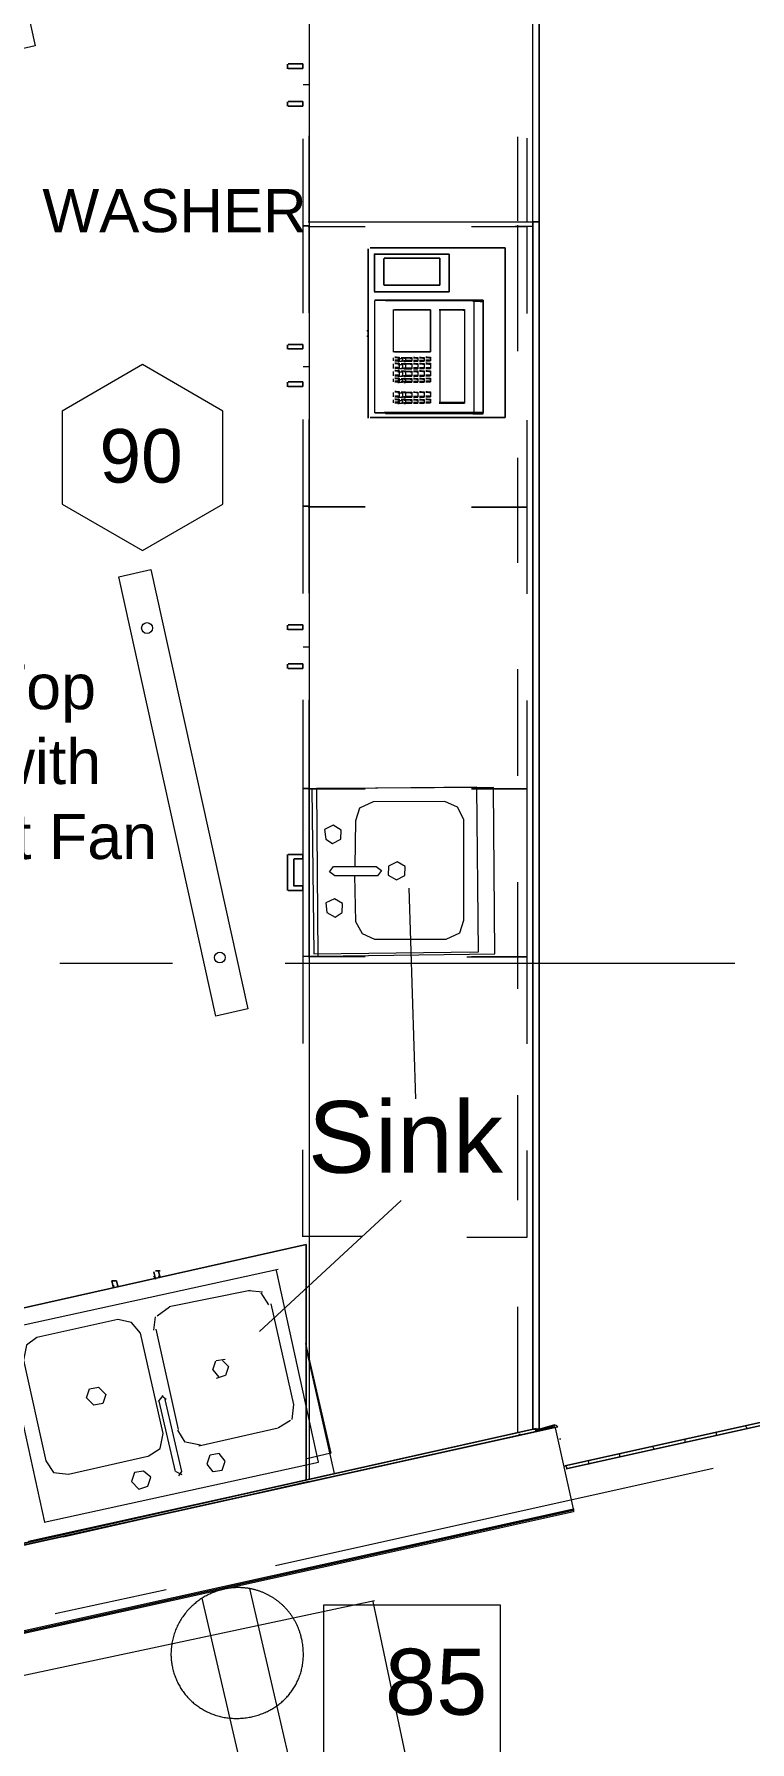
# Model space of a CAD drawing. Header units: inches. Extents: x 0.9 to 36.3, y 0.7 to 23.3.
# Drawn here: x 27.029 to 27.825, y 11.575 to 13.473 of the extents above; entities that cross this region are included whole.
import ezdxf

# ---------------------------------------------------------------- set-up
doc = ezdxf.new("R2010")
doc.units = ezdxf.units.IN
for name, color, linetype, lineweight, true_color in [('Blocks', 7, 'Continuous', 5, 0x9a9c7f), ('Lights', 7, 'Continuous', 15, 0xff0a0a), ('Numbering Lights', 1, 'Continuous', 15, 0xff0000), ('PDF_Geometry', 7, 'Continuous', 9, 0x777777)]:
    doc.layers.add(name, color=color, linetype=linetype, lineweight=lineweight, true_color=true_color)
doc.layers.add('Numbering receptecles', color=170, linetype='Continuous', lineweight=15)
doc.layers.add('Receptacles', color=170, linetype='Continuous', lineweight=15)
doc.styles.get("Standard").update_dxf_attribs({"font": 'arial.ttf'})

msp = doc.modelspace()

# ---------------------------------------------------------------- linework, layer by layer
at = {"layer": 'Blocks', "linetype": 'ByBlock'}
for p, q in [((27.4534, 12.2897), (27.4458, 12.5241)), ((27.2795, 12.0313), (27.437, 12.177))]:
    msp.add_line(p, q, dxfattribs=at)
for points in [[(27.4005, 13.0461), (27.4005, 13.2344)], [(27.4025, 13.2354), (27.5525, 13.2354)], [(27.4903, 13.2285), (27.407, 13.2285)], [(27.4903, 13.2285), (27.407, 13.2285)], [(27.4074, 13.187), (27.4074, 13.2287)], [(27.4074, 13.187), (27.4074, 13.2287)], [(27.4903, 13.1868), (27.4903, 13.2285)], [(27.5525, 13.047), (27.5525, 13.2354)], [(27.4005, 13.0544), (27.4005, 13.2261)], [(27.4177, 13.1939), (27.4177, 13.2238)], [(27.4799, 13.2241), (27.4182, 13.2241)], [(27.4799, 13.1941), (27.4799, 13.2241)], [(27.4799, 13.1941), (27.4182, 13.1941)], [(27.4903, 13.1868), (27.407, 13.1868)], [(27.4696, 13.1198), (27.4696, 13.1665)], [(27.4005, 13.1435), (27.4005, 13.1419), (27.4005, 13.1402), (27.4005, 13.1386), (27.4005, 13.1402), (27.4005, 13.1419)], [(27.4025, 13.047), (27.5525, 13.047)], [(27.3379, 12.6343), (27.3399, 12.4511), (27.5231, 12.4531), (27.5211, 12.6363)], [(27.3444, 12.4484), (27.5413, 12.4509), (27.5397, 12.6358), (27.3431, 12.6349)], [(27.3606, 12.5737), (27.3701, 12.5784), (27.3705, 12.5885), (27.3615, 12.5938), (27.352, 12.589), (27.3532, 12.5786)], [(27.3632, 12.5376), (27.3574, 12.5422), (27.362, 12.548), (27.4094, 12.5481), (27.4152, 12.5435), (27.4106, 12.5377)], [(27.4317, 12.5333), (27.4412, 12.5381), (27.4416, 12.5481), (27.4326, 12.5534), (27.4231, 12.5486), (27.4227, 12.5386)], [(27.3637, 12.4918), (27.3715, 12.4969), (27.372, 12.507), (27.3629, 12.5122), (27.3535, 12.5075), (27.3546, 12.4971)], [(27.0872, 11.9578), (27.0906, 11.9678), (27.1006, 11.9695), (27.1089, 11.9612), (27.1056, 11.9512), (27.0956, 11.9495)], [(27.1372, 11.8645), (27.1456, 11.8562), (27.1556, 11.8595), (27.1589, 11.8695), (27.1506, 11.8762), (27.1406, 11.8745)]]:
    msp.add_lwpolyline(points, close=True, dxfattribs=at)
for points in [[(27.4903, 13.1868), (27.4903, 13.2285)], [(27.4903, 13.2285), (27.4903, 13.1868)], [(27.4903, 13.1868), (27.407, 13.1868)], [(27.407, 13.1868), (27.4903, 13.1868)], [(27.4074, 13.177), (27.4074, 13.052)], [(27.4078, 13.1773), (27.5179, 13.1773), (27.5179, 13.0523), (27.4078, 13.0523)], [(27.5183, 13.1774), (27.5283, 13.1774), (27.4183, 13.1774), (27.5283, 13.1774), (27.5283, 13.0524), (27.4183, 13.0524), (27.5283, 13.0524), (27.5183, 13.0524)], [(27.5179, 13.1765), (27.4197, 13.1765)], [(27.5249, 13.1758), (27.5283, 13.1758), (27.5166, 13.1758)], [(27.5283, 13.1774), (27.5283, 13.0524)], [(27.5283, 13.0509), (27.5283, 13.1758)], [(27.4279, 13.1665), (27.4696, 13.1665), (27.4296, 13.1665)], [(27.4281, 13.1665), (27.4281, 13.1199)], [(27.4696, 13.1665), (27.4696, 13.1665)], [(27.4792, 13.1671), (27.5075, 13.1671), (27.5075, 13.0638), (27.4792, 13.0638)], [(27.5059, 13.1663), (27.5075, 13.1663), (27.4792, 13.1663)], [(27.4799, 13.1674), (27.4799, 13.0641)], [(27.5075, 13.1663), (27.5075, 13.063)], [(27.3988, 13.1428), (27.4005, 13.1444), (27.4005, 13.1428), (27.4005, 13.1377), (27.4005, 13.1361)], [(27.4005, 13.1444), (27.4005, 13.1428), (27.4005, 13.1377), (27.4005, 13.1361), (27.3988, 13.1377)], [(27.4005, 13.1444), (27.4005, 13.1444)], [(27.4005, 13.1386), (27.4005, 13.1386)], [(27.4296, 13.1198), (27.4696, 13.1198), (27.4279, 13.1198)], [(27.4281, 13.1132), (27.4281, 13.1099)], [(27.4316, 13.1141), (27.4299, 13.1141)], [(27.43, 13.1141), (27.435, 13.1141), (27.435, 13.1108), (27.43, 13.1108)], [(27.4333, 13.1133), (27.435, 13.1133), (27.43, 13.1133)], [(27.435, 13.1125), (27.4333, 13.1125)], [(27.4334, 13.1126), (27.4385, 13.1126), (27.4385, 13.1093), (27.4334, 13.1093)], [(27.435, 13.1133), (27.435, 13.11)], [(27.4402, 13.1134), (27.4419, 13.1134), (27.4369, 13.1134)], [(27.4419, 13.1127), (27.4402, 13.1127)], [(27.4419, 13.1134), (27.4419, 13.1101)], [(27.4421, 13.1136), (27.4488, 13.1136), (27.4488, 13.1102), (27.4421, 13.1102)], [(27.4471, 13.1128), (27.4488, 13.1128), (27.4421, 13.1128)], [(27.4488, 13.1128), (27.4488, 13.1094)], [(27.4523, 13.1136), (27.4506, 13.1136)], [(27.4507, 13.1137), (27.4557, 13.1137), (27.4557, 13.1103), (27.4507, 13.1103)], [(27.454, 13.1129), (27.4557, 13.1129), (27.4507, 13.1129)], [(27.4557, 13.1129), (27.4557, 13.1096)], [(27.4592, 13.1137), (27.4575, 13.1137)], [(27.4576, 13.1138), (27.4626, 13.1138), (27.4626, 13.1105), (27.4576, 13.1105)], [(27.461, 13.113), (27.4626, 13.113), (27.4576, 13.113)], [(27.4626, 13.113), (27.4626, 13.1097)], [(27.4661, 13.1139), (27.4644, 13.1139)], [(27.4645, 13.1139), (27.4696, 13.1139), (27.4696, 13.1106), (27.4645, 13.1106)], [(27.4679, 13.1131), (27.4696, 13.1131), (27.4645, 13.1131)], [(27.4696, 13.1198), (27.4696, 13.1198)], [(27.4696, 13.1131), (27.4696, 13.1098)], [(27.4281, 13.1066), (27.4281, 13.1016)], [(27.4281, 13.0982), (27.4281, 13.0932)], [(27.4299, 13.1107), (27.4316, 13.1107)], [(27.4316, 13.1074), (27.4299, 13.1074)], [(27.4299, 13.1024), (27.4316, 13.1024)], [(27.4316, 13.0991), (27.4299, 13.0991)], [(27.4299, 13.0941), (27.4316, 13.0941)], [(27.43, 13.11), (27.435, 13.11), (27.4333, 13.11)], [(27.43, 13.1075), (27.435, 13.1075), (27.435, 13.1025), (27.43, 13.1025)], [(27.4333, 13.1067), (27.435, 13.1067), (27.43, 13.1067)], [(27.43, 13.1017), (27.435, 13.1017), (27.4333, 13.1017)], [(27.43, 13.0991), (27.435, 13.0991), (27.435, 13.0941), (27.43, 13.0941)], [(27.4333, 13.0983), (27.435, 13.0983), (27.43, 13.0983)], [(27.4333, 13.1092), (27.435, 13.1092)], [(27.435, 13.1059), (27.4333, 13.1059)], [(27.4333, 13.1009), (27.435, 13.1009)], [(27.435, 13.0975), (27.4333, 13.0975)], [(27.4334, 13.1059), (27.4385, 13.1059), (27.4385, 13.1009), (27.4334, 13.1009)], [(27.4334, 13.0976), (27.4385, 13.0976), (27.4385, 13.0926), (27.4334, 13.0926)], [(27.435, 13.1067), (27.435, 13.1017)], [(27.435, 13.0983), (27.435, 13.0933)], [(27.4369, 13.1101), (27.4419, 13.1101), (27.4402, 13.1101)], [(27.4402, 13.1068), (27.4419, 13.1068), (27.4369, 13.1068)], [(27.4369, 13.1018), (27.4419, 13.1018), (27.4402, 13.1018)], [(27.4402, 13.0984), (27.4419, 13.0984), (27.4369, 13.0984)], [(27.4369, 13.0934), (27.4419, 13.0934), (27.4402, 13.0934)], [(27.4402, 13.1093), (27.4419, 13.1093)], [(27.4419, 13.106), (27.4402, 13.106)], [(27.4402, 13.101), (27.4419, 13.101)], [(27.4419, 13.0977), (27.4402, 13.0977)], [(27.4419, 13.1068), (27.4419, 13.1018)], [(27.4419, 13.0984), (27.4419, 13.0934)], [(27.4421, 13.1094), (27.4488, 13.1094), (27.4471, 13.1094)], [(27.4421, 13.1069), (27.4488, 13.1069), (27.4488, 13.1019), (27.4421, 13.1019)], [(27.4471, 13.1061), (27.4488, 13.1061), (27.4421, 13.1061)], [(27.4421, 13.1011), (27.4488, 13.1011), (27.4471, 13.1011)], [(27.4421, 13.0986), (27.4488, 13.0986), (27.4488, 13.0936), (27.4421, 13.0936)], [(27.4471, 13.0978), (27.4488, 13.0978), (27.4421, 13.0978)], [(27.4488, 13.1061), (27.4488, 13.1011)], [(27.4488, 13.0978), (27.4488, 13.0928)], [(27.4506, 13.1103), (27.4523, 13.1103)], [(27.4523, 13.107), (27.4506, 13.107)], [(27.4506, 13.102), (27.4523, 13.102)], [(27.4523, 13.0986), (27.4506, 13.0986)], [(27.4506, 13.0936), (27.4523, 13.0936)], [(27.4507, 13.1096), (27.4557, 13.1096), (27.454, 13.1096)], [(27.4507, 13.107), (27.4557, 13.107), (27.4557, 13.102), (27.4507, 13.102)], [(27.454, 13.1062), (27.4557, 13.1062), (27.4507, 13.1062)], [(27.4507, 13.1012), (27.4557, 13.1012), (27.454, 13.1012)], [(27.4507, 13.0987), (27.4557, 13.0987), (27.4557, 13.0937), (27.4507, 13.0937)], [(27.454, 13.0979), (27.4557, 13.0979), (27.4507, 13.0979)], [(27.4557, 13.1062), (27.4557, 13.1012)], [(27.4557, 13.0979), (27.4557, 13.0929)], [(27.4575, 13.1104), (27.4592, 13.1104)], [(27.4592, 13.1071), (27.4575, 13.1071)], [(27.4575, 13.1021), (27.4592, 13.1021)], [(27.4592, 13.0987), (27.4575, 13.0987)], [(27.4575, 13.0937), (27.4592, 13.0937)], [(27.4576, 13.1097), (27.4626, 13.1097), (27.461, 13.1097)], [(27.4576, 13.1071), (27.4626, 13.1071), (27.4626, 13.1021), (27.4576, 13.1021)], [(27.461, 13.1063), (27.4626, 13.1063), (27.4576, 13.1063)], [(27.4576, 13.1013), (27.4626, 13.1013), (27.461, 13.1013)], [(27.4576, 13.0988), (27.4626, 13.0988), (27.4626, 13.0938), (27.4576, 13.0938)], [(27.461, 13.098), (27.4626, 13.098), (27.4576, 13.098)], [(27.4626, 13.1063), (27.4626, 13.1013)], [(27.4626, 13.098), (27.4626, 13.093)], [(27.4644, 13.1105), (27.4661, 13.1105)], [(27.4661, 13.1072), (27.4644, 13.1072)], [(27.4644, 13.1022), (27.4661, 13.1022)], [(27.4661, 13.0989), (27.4644, 13.0989)], [(27.4644, 13.0939), (27.4661, 13.0939)], [(27.4645, 13.1098), (27.4696, 13.1098), (27.4679, 13.1098)], [(27.4645, 13.1072), (27.4696, 13.1072), (27.4696, 13.1023), (27.4645, 13.1023)], [(27.4679, 13.1064), (27.4696, 13.1064), (27.4645, 13.1064)], [(27.4645, 13.1015), (27.4696, 13.1015), (27.4679, 13.1015)], [(27.4645, 13.0989), (27.4696, 13.0989), (27.4696, 13.0939), (27.4645, 13.0939)], [(27.4679, 13.0981), (27.4696, 13.0981), (27.4645, 13.0981)], [(27.4696, 13.1064), (27.4696, 13.1015)], [(27.4696, 13.0981), (27.4696, 13.0931)], [(27.4281, 13.0899), (27.4281, 13.0866)], [(27.4281, 13.0749), (27.4281, 13.0699)], [(27.4316, 13.0907), (27.4299, 13.0907)], [(27.4299, 13.0874), (27.4316, 13.0874)], [(27.4316, 13.0757), (27.4299, 13.0757)], [(27.43, 13.0933), (27.435, 13.0933), (27.4333, 13.0933)], [(27.43, 13.0908), (27.435, 13.0908), (27.435, 13.0875), (27.43, 13.0875)], [(27.4333, 13.09), (27.435, 13.09), (27.43, 13.09)], [(27.43, 13.0867), (27.435, 13.0867), (27.4333, 13.0867)], [(27.43, 13.0758), (27.435, 13.0758), (27.435, 13.0708), (27.43, 13.0708)], [(27.4333, 13.075), (27.435, 13.075), (27.43, 13.075)], [(27.4333, 13.0925), (27.435, 13.0925)], [(27.435, 13.0892), (27.4333, 13.0892)], [(27.4333, 13.0859), (27.435, 13.0859)], [(27.4334, 13.0893), (27.4385, 13.0893), (27.4385, 13.0859), (27.4334, 13.0859)], [(27.435, 13.09), (27.435, 13.0867)], [(27.435, 13.075), (27.435, 13.07)], [(27.4402, 13.0901), (27.4419, 13.0901), (27.4369, 13.0901)], [(27.4369, 13.0868), (27.4419, 13.0868), (27.4402, 13.0868)], [(27.4402, 13.0751), (27.4419, 13.0751), (27.4369, 13.0751)], [(27.4402, 13.0927), (27.4419, 13.0927)], [(27.4419, 13.0893), (27.4402, 13.0893)], [(27.4402, 13.086), (27.4419, 13.086)], [(27.4419, 13.0901), (27.4419, 13.0868)], [(27.4419, 13.0751), (27.4419, 13.0701)], [(27.4421, 13.0928), (27.4488, 13.0928), (27.4471, 13.0928)], [(27.4421, 13.0902), (27.4488, 13.0902), (27.4488, 13.0869), (27.4421, 13.0869)], [(27.4471, 13.0894), (27.4488, 13.0894), (27.4421, 13.0894)], [(27.4421, 13.0861), (27.4488, 13.0861), (27.4471, 13.0861)], [(27.4421, 13.0752), (27.4488, 13.0752), (27.4488, 13.0702), (27.4421, 13.0702)], [(27.4471, 13.0744), (27.4488, 13.0744), (27.4421, 13.0744)], [(27.4488, 13.0894), (27.4488, 13.0861)], [(27.4488, 13.0744), (27.4488, 13.0694)], [(27.4523, 13.0903), (27.4506, 13.0903)], [(27.4506, 13.087), (27.4523, 13.087)], [(27.4523, 13.0753), (27.4506, 13.0753)], [(27.4507, 13.0929), (27.4557, 13.0929), (27.454, 13.0929)], [(27.4507, 13.0904), (27.4557, 13.0904), (27.4557, 13.087), (27.4507, 13.087)], [(27.454, 13.0896), (27.4557, 13.0896), (27.4507, 13.0896)], [(27.4507, 13.0862), (27.4557, 13.0862), (27.454, 13.0862)], [(27.4507, 13.0753), (27.4557, 13.0753), (27.4557, 13.0703), (27.4507, 13.0703)], [(27.454, 13.0746), (27.4557, 13.0746), (27.4507, 13.0746)], [(27.4557, 13.0896), (27.4557, 13.0862)], [(27.4557, 13.0746), (27.4557, 13.0696)], [(27.4592, 13.0904), (27.4575, 13.0904)], [(27.4575, 13.0871), (27.4592, 13.0871)], [(27.4592, 13.0754), (27.4575, 13.0754)], [(27.4576, 13.093), (27.4626, 13.093), (27.461, 13.093)], [(27.4576, 13.0905), (27.4626, 13.0905), (27.4626, 13.0871), (27.4576, 13.0871)], [(27.461, 13.0897), (27.4626, 13.0897), (27.4576, 13.0897)], [(27.4576, 13.0863), (27.4626, 13.0863), (27.461, 13.0863)], [(27.4576, 13.0755), (27.4626, 13.0755), (27.4626, 13.0705), (27.4576, 13.0705)], [(27.461, 13.0747), (27.4626, 13.0747), (27.4576, 13.0747)], [(27.4626, 13.0897), (27.4626, 13.0863)], [(27.4626, 13.0747), (27.4626, 13.0697)], [(27.4661, 13.0905), (27.4644, 13.0905)], [(27.4644, 13.0872), (27.4661, 13.0872)], [(27.4661, 13.0755), (27.4644, 13.0755)], [(27.4645, 13.0931), (27.4696, 13.0931), (27.4679, 13.0931)], [(27.4645, 13.0906), (27.4696, 13.0906), (27.4696, 13.0873), (27.4645, 13.0873)], [(27.4679, 13.0898), (27.4696, 13.0898), (27.4645, 13.0898)], [(27.4645, 13.0865), (27.4696, 13.0865), (27.4679, 13.0865)], [(27.4645, 13.0756), (27.4696, 13.0756), (27.4696, 13.0706), (27.4645, 13.0706)], [(27.4679, 13.0748), (27.4696, 13.0748), (27.4645, 13.0748)], [(27.4696, 13.0898), (27.4696, 13.0865)], [(27.4696, 13.0748), (27.4696, 13.0698)], [(27.4281, 13.0666), (27.4281, 13.0632)], [(27.4299, 13.0707), (27.4316, 13.0707)], [(27.4316, 13.0674), (27.4299, 13.0674)], [(27.4299, 13.0641), (27.4316, 13.0641)], [(27.43, 13.07), (27.435, 13.07), (27.4333, 13.07)], [(27.43, 13.0675), (27.435, 13.0675), (27.435, 13.0641), (27.43, 13.0641)], [(27.4333, 13.0667), (27.435, 13.0667), (27.43, 13.0667)], [(27.43, 13.0633), (27.435, 13.0633), (27.4333, 13.0633)], [(27.435, 13.0742), (27.4333, 13.0742)], [(27.4333, 13.0692), (27.435, 13.0692)], [(27.435, 13.0659), (27.4333, 13.0659)], [(27.4333, 13.0625), (27.435, 13.0625)], [(27.4334, 13.0743), (27.4385, 13.0743), (27.4385, 13.0693), (27.4334, 13.0693)], [(27.4334, 13.0659), (27.4385, 13.0659), (27.4385, 13.0626), (27.4334, 13.0626)], [(27.435, 13.0667), (27.435, 13.0633)], [(27.4369, 13.0701), (27.4419, 13.0701), (27.4402, 13.0701)], [(27.4402, 13.0668), (27.4419, 13.0668), (27.4369, 13.0668)], [(27.4369, 13.0634), (27.4419, 13.0634), (27.4402, 13.0634)], [(27.4419, 13.0743), (27.4402, 13.0743)], [(27.4402, 13.0693), (27.4419, 13.0693)], [(27.4419, 13.066), (27.4402, 13.066)], [(27.4402, 13.0627), (27.4419, 13.0627)], [(27.4419, 13.0668), (27.4419, 13.0634)], [(27.4421, 13.0694), (27.4488, 13.0694), (27.4471, 13.0694)], [(27.4421, 13.0669), (27.4488, 13.0669), (27.4488, 13.0636), (27.4421, 13.0636)], [(27.4471, 13.0661), (27.4488, 13.0661), (27.4421, 13.0661)], [(27.4421, 13.0628), (27.4488, 13.0628), (27.4471, 13.0628)], [(27.4488, 13.0661), (27.4488, 13.0628)], [(27.4506, 13.0703), (27.4523, 13.0703)], [(27.4523, 13.067), (27.4506, 13.067)], [(27.4506, 13.0636), (27.4523, 13.0636)], [(27.4507, 13.0696), (27.4557, 13.0696), (27.454, 13.0696)], [(27.4507, 13.067), (27.4557, 13.067), (27.4557, 13.0637), (27.4507, 13.0637)], [(27.454, 13.0662), (27.4557, 13.0662), (27.4507, 13.0662)], [(27.4507, 13.0629), (27.4557, 13.0629), (27.454, 13.0629)], [(27.4557, 13.0662), (27.4557, 13.0629)], [(27.4575, 13.0704), (27.4592, 13.0704)], [(27.4592, 13.0671), (27.4575, 13.0671)], [(27.4575, 13.0637), (27.4592, 13.0637)], [(27.4576, 13.0697), (27.4626, 13.0697), (27.461, 13.0697)], [(27.4576, 13.0671), (27.4626, 13.0671), (27.4626, 13.0638), (27.4576, 13.0638)], [(27.461, 13.0663), (27.4626, 13.0663), (27.4576, 13.0663)], [(27.4576, 13.063), (27.4626, 13.063), (27.461, 13.063)], [(27.4626, 13.0663), (27.4626, 13.063)], [(27.4644, 13.0705), (27.4661, 13.0705)], [(27.4661, 13.0672), (27.4644, 13.0672)], [(27.4644, 13.0639), (27.4661, 13.0639)], [(27.4645, 13.0698), (27.4696, 13.0698), (27.4679, 13.0698)], [(27.4645, 13.0672), (27.4696, 13.0672), (27.4696, 13.0639), (27.4645, 13.0639)], [(27.4679, 13.0665), (27.4696, 13.0665), (27.4645, 13.0665)], [(27.4645, 13.0631), (27.4696, 13.0631), (27.4679, 13.0631)], [(27.4696, 13.0665), (27.4696, 13.0631)], [(27.4792, 13.063), (27.5075, 13.063), (27.5059, 13.063)], [(27.4078, 13.0522), (27.4177, 13.0522)], [(27.4178, 13.0522), (27.4212, 13.0522)], [(27.4197, 13.0515), (27.5179, 13.0515)], [(27.5166, 13.0509), (27.5283, 13.0509), (27.5249, 13.0509)], [(27.3853, 12.538), (27.3864, 12.487), (27.3937, 12.4736), (27.4076, 12.4673), (27.4872, 12.4674), (27.5022, 12.4744), (27.5069, 12.4886), (27.5068, 12.6004), (27.4995, 12.6138), (27.4856, 12.6201), (27.406, 12.62), (27.3909, 12.613), (27.3862, 12.5987), (27.3857, 12.5481)], [(27.3003, 12.1001), (26.9953, 12.0335)], [(27.0402, 11.8194), (27.3452, 11.886), (27.2986, 12.0993)], [(27.2692, 12.077), (27.1792, 12.0587)], [(27.283, 12.0749), (27.2679, 12.0765)], [(27.2899, 12.0609), (27.2815, 12.0742)], [(27.166, 12.0488), (27.1794, 12.0588)], [(27.3159, 11.9337), (27.3176, 11.9504), (27.2926, 12.0621)], [(26.9939, 12.0328), (27.0406, 11.8195)], [(27.1472, 12.0295), (27.1372, 12.0412), (27.1222, 12.0445), (27.0322, 12.0245), (27.0206, 12.0162), (27.0172, 11.9995), (27.0422, 11.8878), (27.0506, 11.8745), (27.0672, 11.8729), (27.1556, 11.8928)], [(27.1622, 12.0328), (27.1639, 12.0478)], [(27.1897, 11.9223), (27.1647, 12.034)], [(27.1691, 11.9013), (27.1725, 11.918), (27.1475, 12.0296)], [(27.2279, 11.9889), (27.2312, 11.9989)], [(27.2315, 11.999), (27.2416, 12.0007)], [(27.2383, 11.9993), (27.245, 11.9926), (27.2417, 11.9826)], [(27.2346, 11.9806), (27.228, 11.9889)], [(27.2416, 11.9826), (27.2315, 11.9792)], [(27.1675, 11.9537), (27.1725, 11.9604)], [(27.1709, 11.9597), (27.1759, 11.9563)], [(27.1899, 11.8709), (27.1932, 11.8759), (27.1748, 11.9559)], [(27.1863, 11.8756), (27.1679, 11.9539)], [(27.1883, 11.9217), (27.1967, 11.9083)], [(27.212, 11.9044), (27.3003, 11.9244)], [(27.3007, 11.9246), (27.3141, 11.9329)], [(27.1557, 11.8929), (27.169, 11.9012)], [(27.1972, 11.9086), (27.2139, 11.9053)], [(27.2243, 11.8938), (27.2209, 11.8838)], [(27.2211, 11.8838), (27.2277, 11.8755)], [(27.2346, 11.8956), (27.2246, 11.8939)], [(27.2382, 11.8774), (27.2416, 11.8873), (27.2349, 11.8957)], [(27.1865, 11.8757), (27.1932, 11.8723)], [(27.2281, 11.8756), (27.2381, 11.8773)]]:
    msp.add_lwpolyline(points, dxfattribs=at)
at = {"layer": 'Lights', "linetype": 'ByBlock'}
for points in [[(26.9946, 13.452), (26.8867, 13.9402), (26.9223, 13.9481), (27.0302, 13.4599)], [(27.2312, 12.3819), (27.1233, 12.8701), (27.1589, 12.878), (27.2668, 12.3898)]]:
    msp.add_lwpolyline(points, close=True, dxfattribs=at)
for centre in [(27.1546, 12.813), (27.2355, 12.4469)]:
    msp.add_circle(centre, 0.006, dxfattribs=at)
at = {"layer": 'Numbering Lights', "linetype": 'ByBlock', "ltscale": 0.001}
msp.add_lwpolyline([(27.1495, 13.1057), (27.0601, 13.054), (27.0601, 12.9508), (27.1495, 12.8992), (27.2389, 12.9508), (27.2389, 13.054)], close=True, dxfattribs=at)
at = {"layer": 'Numbering receptecles', "linetype": 'ByBlock', "ltscale": 0.001}
msp.add_lwpolyline([(27.3512, 11.7275), (27.5472, 11.7275), (27.5472, 11.5603), (27.3512, 11.5603)], close=True, dxfattribs=at)
at = {"layer": 'PDF_Geometry', "linetype": 'ByBlock'}
for points in [[(27.3348, 13.5733), (27.3348, 13.2649), (27.3348, 13.3599)], [(27.5835, 11.9227), (27.5835, 13.2643), (27.5835, 13.571)], [(27.5839, 13.5711), (27.5905, 13.5711), (27.5905, 13.2644), (27.5905, 11.9228), (27.5839, 11.9228), (27.5905, 11.9228), (27.5905, 13.2594), (27.5905, 13.5694)], [(27.3348, 13.4166), (27.3281, 13.4166)], [(27.3279, 13.3565), (27.3279, 13.2598), (27.3279, 13.1631)], [(27.5663, 13.359), (27.5663, 13.2656)], [(27.5766, 13.3575), (27.5766, 13.2642)], [(27.3336, 13.2643), (27.5835, 13.2643), (27.5835, 11.9227), (27.5835, 12.0594)], [(27.3348, 13.2649), (27.3348, 11.8666)], [(27.3336, 13.2594), (27.397, 13.2594)], [(27.3348, 13.1632), (27.3348, 13.2599)], [(27.5151, 13.2592), (27.5766, 13.2592), (27.5766, 13.1625)], [(27.5835, 13.1226), (27.5835, 13.2593), (27.5636, 13.2593)], [(27.5663, 13.2606), (27.5663, 13.1206)], [(27.4177, 13.1772), (27.4078, 13.1772)], [(27.4212, 13.1772), (27.4178, 13.1772)], [(27.3348, 13.1032), (27.3281, 13.1032)], [(27.3279, 13.0448), (27.3279, 12.9481), (27.3279, 12.8515)], [(27.3348, 12.8516), (27.3348, 12.9483), (27.3281, 12.9483), (27.3348, 12.9483), (27.3348, 13.0449)], [(27.5766, 13.0442), (27.5766, 12.9475), (27.5151, 12.9475), (27.5766, 12.9475), (27.5766, 12.8509)], [(27.5663, 13.0023), (27.5663, 12.8856)], [(27.5835, 12.886), (27.5835, 13.0043)], [(27.3348, 12.7916), (27.3281, 12.7916)], [(27.5663, 12.7673), (27.5663, 12.6489)], [(27.5835, 12.6493), (27.5835, 12.7677)], [(27.3279, 12.7331), (27.3279, 12.6348), (27.3279, 12.4482), (27.3279, 12.3515)], [(27.3281, 12.4483), (27.3348, 12.4483), (27.3348, 12.6349), (27.3281, 12.6349), (27.3348, 12.6349), (27.3348, 12.7333)], [(27.5766, 12.7326), (27.5766, 12.6342), (27.5151, 12.6342), (27.5766, 12.6342), (27.5766, 12.4476), (27.5151, 12.4476)], [(27.3106, 12.5612), (27.3106, 12.5212)], [(27.3106, 12.5212), (27.3106, 12.5612)], [(27.3106, 12.5612), (27.3106, 12.5212)], [(27.3106, 12.5212), (27.3106, 12.5612)], [(27.3279, 12.5615), (27.3113, 12.5615)], [(27.3113, 12.5615), (27.3279, 12.5615)], [(27.3279, 12.5615), (27.3113, 12.5615)], [(27.3113, 12.5615), (27.3279, 12.5615)], [(27.3279, 12.5615), (27.3113, 12.5615)], [(27.3113, 12.5615), (27.3279, 12.5615)], [(27.3176, 12.5563), (27.3176, 12.5263)], [(27.3176, 12.5263), (27.3176, 12.5563)], [(27.3176, 12.5563), (27.3176, 12.5263)], [(27.3176, 12.5263), (27.3176, 12.5563)], [(27.3179, 12.5565), (27.3279, 12.5565)], [(27.3179, 12.5565), (27.3279, 12.5565)], [(27.3179, 12.5565), (27.3279, 12.5565)], [(27.3179, 12.5565), (27.3279, 12.5565)], [(27.3279, 12.5615), (27.3279, 12.5565)], [(27.3279, 12.5565), (27.3279, 12.5615)], [(27.3279, 12.5615), (27.3279, 12.5565)], [(27.3279, 12.5565), (27.3279, 12.5615)], [(27.3279, 12.5615), (27.3279, 12.5565)], [(27.3279, 12.5565), (27.3279, 12.5615)], [(27.5663, 12.5306), (27.5663, 12.4122)], [(27.5835, 12.4143), (27.5835, 12.531)], [(27.3285, 12.4484), (27.3936, 12.4484)], [(27.0578, 12.4405), (27.1828, 12.4405)], [(27.3081, 12.4406), (27.8081, 12.4406)], [(27.397, 12.4477), (27.3336, 12.4477)], [(27.51, 12.4476), (27.5766, 12.4476), (27.5766, 12.3509)], [(27.5663, 12.2939), (27.5663, 12.1772)], [(27.5835, 12.1777), (27.5835, 12.296)], [(27.3279, 12.1365), (27.3279, 12.2332)], [(27.5766, 12.2326), (27.5766, 12.1359), (27.51, 12.1359)], [(27.023, 11.7982), (27.3314, 11.8665), (27.3314, 12.1282), (26.968, 12.0465), (27.3314, 12.1282), (27.3314, 11.8665)], [(27.3936, 12.1368), (27.3285, 12.1368)], [(27.5663, 12.0589), (27.5663, 11.9189)], [(27.3306, 12.0179), (27.359, 11.8962), (27.3306, 11.8896)], [(27.3324, 12.007), (27.3625, 11.8737)], [(26.7761, 11.7405), (27.6112, 11.9255)], [(26.7821, 11.7418), (27.587, 11.9201), (26.7804, 11.7418)], [(26.7836, 11.7435), (27.587, 11.9235), (26.7887, 11.7451)], [(26.7935, 11.6493), (27.6285, 11.8343), (27.6085, 11.9243)], [(27.568, 11.9173), (27.5697, 11.9173)], [(27.5853, 11.9228), (27.587, 11.9228)], [(27.5911, 11.9231), (27.6077, 11.9281), (27.6077, 11.9264), (27.586, 11.9214), (27.6077, 11.9264)], [(27.6095, 11.9272), (27.6112, 11.9255), (27.5861, 11.9205)], [(27.6077, 11.9264), (27.6077, 11.9264)], [(27.6077, 11.9264), (27.6077, 11.9264)], [(27.6077, 11.9264), (27.6077, 11.9264)], [(27.6077, 11.9264), (27.6077, 11.9264)], [(27.6077, 11.9264), (27.6077, 11.9264)], [(27.7874, 11.9153), (27.7874, 11.9186)], [(27.8219, 11.9227), (27.8202, 11.9261)], [(27.6129, 11.9122), (27.6146, 11.9122)], [(27.7183, 11.9007), (27.7166, 11.904)], [(27.7528, 11.9088), (27.7528, 11.9122)], [(27.2973, 11.7712), (27.7839, 11.8795)], [(27.6215, 11.8807), (27.6215, 11.8807)], [(27.6215, 11.8807), (27.6215, 11.8807)], [(27.6457, 11.8836), (27.6457, 11.887)], [(27.6803, 11.8918), (27.6803, 11.8951)], [(27.0615, 11.8033), (27.3348, 11.8649)], [(27.3625, 11.8703), (27.2574, 11.847)], [(26.7935, 11.6493), (27.6285, 11.8343), (27.6285, 11.8327), (27.6285, 11.831), (26.7935, 11.646)], [(27.6285, 11.8327), (27.6285, 11.8327)], [(27.6285, 11.8327), (27.6285, 11.8327)], [(27.6285, 11.8327), (27.6285, 11.8327)], [(27.6285, 11.8327), (27.6285, 11.8327)], [(27.6285, 11.8327), (27.6285, 11.8327)], [(27.1406, 11.8212), (27.0356, 11.7979)], [(27.4074, 11.732), (26.929, 11.6303)], [(27.0293, 11.1497), (27.5075, 11.2513), (27.406, 11.7313)], [(27.0525, 11.718), (27.1759, 11.7447)]]:
    msp.add_lwpolyline(points, dxfattribs=at)
for points in [[(27.3106, 13.4345), (27.3106, 13.4395)], [(27.3279, 13.4348), (27.3179, 13.4348), (27.3279, 13.4348), (27.3279, 13.4398), (27.3179, 13.4398), (27.3279, 13.4398), (27.3113, 13.4398), (27.3279, 13.4398)], [(27.3279, 13.4398), (27.3279, 13.4348)], [(27.3279, 13.4348), (27.3113, 13.4348)], [(27.3106, 13.3928), (27.3106, 13.3978)], [(27.3279, 13.3981), (27.3279, 13.3931), (27.3113, 13.3931), (27.3279, 13.3931), (27.3179, 13.3931), (27.3279, 13.3931), (27.3279, 13.3981), (27.3179, 13.3981)], [(27.3113, 13.3981), (27.3279, 13.3981)], [(27.3279, 13.3931), (27.3279, 13.3981)], [(27.5905, 13.2644), (27.5839, 13.2644)], [(27.3281, 13.2599), (27.3348, 13.2599)], [(27.3106, 13.1228), (27.3106, 13.1278)], [(27.3279, 13.1231), (27.3179, 13.1231), (27.3279, 13.1231), (27.3279, 13.1281), (27.3179, 13.1281), (27.3279, 13.1281), (27.3113, 13.1281), (27.3279, 13.1281)], [(27.3279, 13.1231), (27.3113, 13.1231)], [(27.3279, 13.1281), (27.3279, 13.1231)], [(27.3106, 13.0812), (27.3106, 13.0862)], [(27.3279, 13.0865), (27.3279, 13.0815), (27.3113, 13.0815), (27.3279, 13.0815), (27.3179, 13.0815), (27.3279, 13.0815), (27.3279, 13.0865), (27.3179, 13.0865)], [(27.3113, 13.0865), (27.3279, 13.0865)], [(27.3279, 13.0815), (27.3279, 13.0865)], [(27.3336, 12.9477), (27.397, 12.9477)], [(27.3106, 12.8112), (27.3106, 12.8162)], [(27.3279, 12.8115), (27.3179, 12.8115), (27.3279, 12.8115), (27.3279, 12.8165), (27.3179, 12.8165), (27.3279, 12.8165), (27.3113, 12.8165), (27.3279, 12.8165)], [(27.3279, 12.8115), (27.3113, 12.8115)], [(27.3279, 12.8165), (27.3279, 12.8115)], [(27.3106, 12.7679), (27.3106, 12.7729)], [(27.3279, 12.7731), (27.3279, 12.7681), (27.3113, 12.7681), (27.3279, 12.7681), (27.3179, 12.7681), (27.3279, 12.7681), (27.3279, 12.7731), (27.3179, 12.7731)], [(27.3113, 12.7731), (27.3279, 12.7731)], [(27.3279, 12.7681), (27.3279, 12.7731)], [(27.397, 12.6344), (27.3336, 12.6344)], [(27.3106, 12.5612), (27.3106, 12.5212)], [(27.3106, 12.5612), (27.3106, 12.5212)], [(27.3279, 12.5615), (27.3113, 12.5615)], [(27.3176, 12.5563), (27.3176, 12.5263)], [(27.3176, 12.5563), (27.3176, 12.5263)], [(27.3279, 12.5565), (27.3179, 12.5565)], [(27.3279, 12.5565), (27.3179, 12.5565)], [(27.3279, 12.5615), (27.3279, 12.5565)], [(27.3179, 12.5265), (27.3279, 12.5265), (27.3279, 12.5215), (27.3113, 12.5215), (27.3279, 12.5215), (27.3113, 12.5215), (27.3279, 12.5215), (27.3113, 12.5215), (27.3279, 12.5215), (27.3113, 12.5215), (27.3279, 12.5215), (27.3279, 12.5265), (27.3179, 12.5265), (27.3279, 12.5265), (27.3279, 12.5215), (27.3279, 12.5265), (27.3179, 12.5265), (27.3279, 12.5265), (27.3279, 12.5215), (27.3279, 12.5265), (27.3179, 12.5265), (27.3279, 12.5265), (27.3279, 12.5215), (27.3279, 12.5265)], [(27.1206, 12.0878), (27.1222, 12.0812), (27.1222, 12.0828), (27.1222, 12.0812), (27.1206, 12.0878), (27.1156, 12.0878), (27.1172, 12.0795), (27.1156, 12.0878)], [(27.1639, 12.0895), (27.1622, 12.0978)], [(27.1622, 12.0928), (27.1639, 12.0895)], [(27.164, 12.0986), (27.169, 12.0986)], [(27.1673, 12.0979), (27.169, 12.0912), (27.1673, 12.0929), (27.169, 12.0912)], [(27.6191, 11.8819), (28.5957, 12.0986)], [(27.6206, 11.8786), (28.5957, 12.0953)], [(27.1172, 12.0828), (27.1172, 12.0795)], [(27.587, 11.9201), (27.587, 11.9235)], [(27.6199, 11.8823), (27.6215, 11.879)], [(26.7935, 11.6477), (27.6285, 11.8327)]]:
    msp.add_lwpolyline(points, close=True, dxfattribs=at)
at = {"layer": 'Receptacles', "linetype": 'ByBlock'}
for points in [[(27.2623, 11.5353), (27.216, 11.7351)], [(27.3148, 11.5474), (27.2689, 11.7456)]]:
    msp.add_lwpolyline(points, dxfattribs=at)
msp.add_rational_spline([(27.2393, 11.7448), (27.2583, 11.7493), (27.2776, 11.7462), (27.2941, 11.7358), (27.3107, 11.7255), (27.322, 11.7096), (27.3263, 11.6905), (27.3357, 11.6501), (27.3124, 11.6128), (27.272, 11.6035), (27.2317, 11.5941), (27.1923, 11.6169), (27.183, 11.6573), (27.1741, 11.6956), (27.1989, 11.7354), (27.2393, 11.7448)], [1, 0.948448710105, 0.948448710105, 1, 0.948448710105, 0.948448710105, 1, 1, 1, 1, 1, 1, 1, 1, 1, 1], degree=3, knots=[0, 0, 0, 0, 0.79168, 0.79168, 0.79168, 1.583359, 1.583359, 1.583359, 2.583359, 2.583359, 2.583359, 3.583359, 3.583359, 3.583359, 4.583359, 4.583359, 4.583359, 4.583359], dxfattribs=at)

# ---------------------------------------------------------------- texts
at = {"layer": 'Blocks', "linetype": 'ByBlock'}
for s, height, p in [('DISH WASHER', 0.047907, (26.8598, 13.2529)), ('Sink', 0.07977, (27.3335, 12.2077))]:
    msp.add_text(s, height=height, dxfattribs=at).set_placement(p)
at = {"layer": 'Blocks', "linetype": 'ByBlock', "insert": (26.7622, 12.7728), "char_height": 0.049946, "width": 0.415394, "attachment_point": 1}
msp.add_mtext('\\pxqc;Flat Top \\PGrill with \\PExhaust Fan', dxfattribs=at)
at = {"layer": 'Numbering Lights', "linetype": 'ByBlock', "ltscale": 0.001}
msp.add_text('90', height=0.05956, dxfattribs=at).set_placement((27.1017, 12.9746))
at = {"layer": 'Numbering receptecles', "linetype": 'ByBlock', "ltscale": 0.001}
msp.add_text('85', height=0.0733, dxfattribs=at).set_placement((27.419, 11.6055))

doc.saveas('drawing.dxf')
